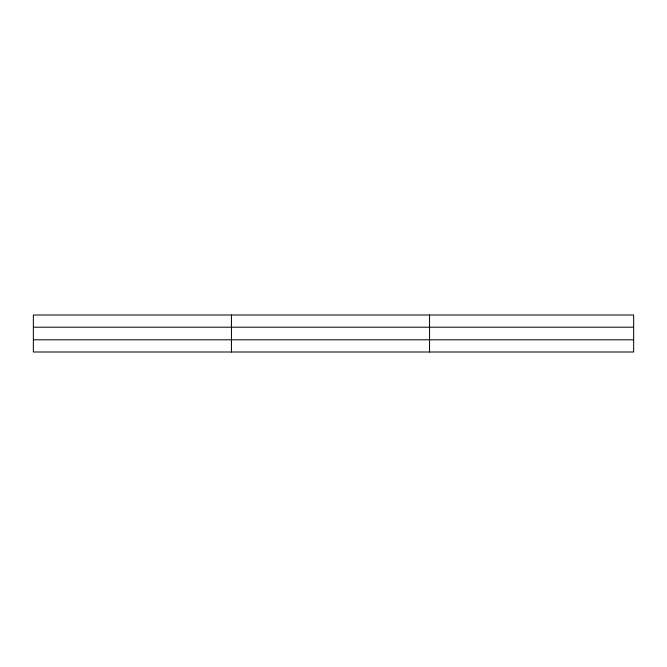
<?xml version="1.0" encoding="UTF-8"?>
<svg xmlns="http://www.w3.org/2000/svg" width="667" height="667" viewBox="0 0 667 667"><rect width="100%" height="100%" fill="white"/><g stroke="black" fill="none" stroke-linecap="round" stroke-linejoin="round"><path stroke-width="1" d="M231.449 352.001L231.449 314.999M429.548 352.001L429.548 314.999M633.65 327.205L633.65 314.999L33.35 314.999L33.35 352.001L633.65 352.001L633.65 327.205L33.35 327.205M33.35 339.795L633.65 339.795"/></g></svg>
